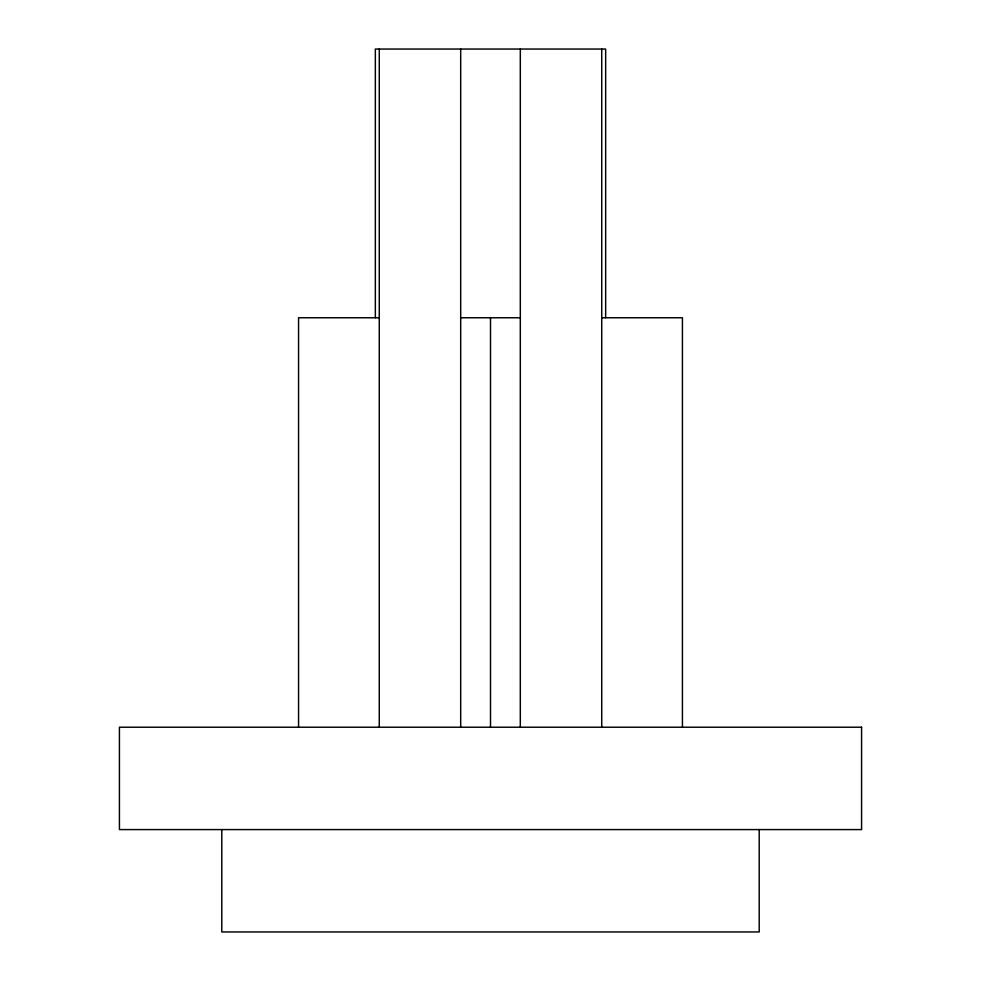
<?xml version="1.0" encoding="UTF-8"?>
<svg xmlns="http://www.w3.org/2000/svg" width="981" height="981" viewBox="0 0 981 981"><rect width="100%" height="100%" fill="white"/><g stroke="black" fill="none" stroke-linecap="round" stroke-linejoin="round"><path stroke-width="1.47" d="M379.267 317.758L298.567 317.758L298.567 727.215M460.69 317.758L520.31 317.758M601.733 317.758L682.433 317.758L682.433 727.215M759.208 829.583L759.208 931.95L221.792 931.95L221.792 829.583M605.657 317.758L605.657 49.05L375.343 49.05L375.343 317.758M601.733 49.05L601.733 727.215M520.31 49.05L520.31 727.215M490.5 317.758L490.5 727.215M460.69 49.05L460.69 727.215M379.267 49.05L379.267 727.215M861.576 727.215L119.424 727.215L119.424 829.583L861.576 829.583L861.576 727.215"/></g></svg>
